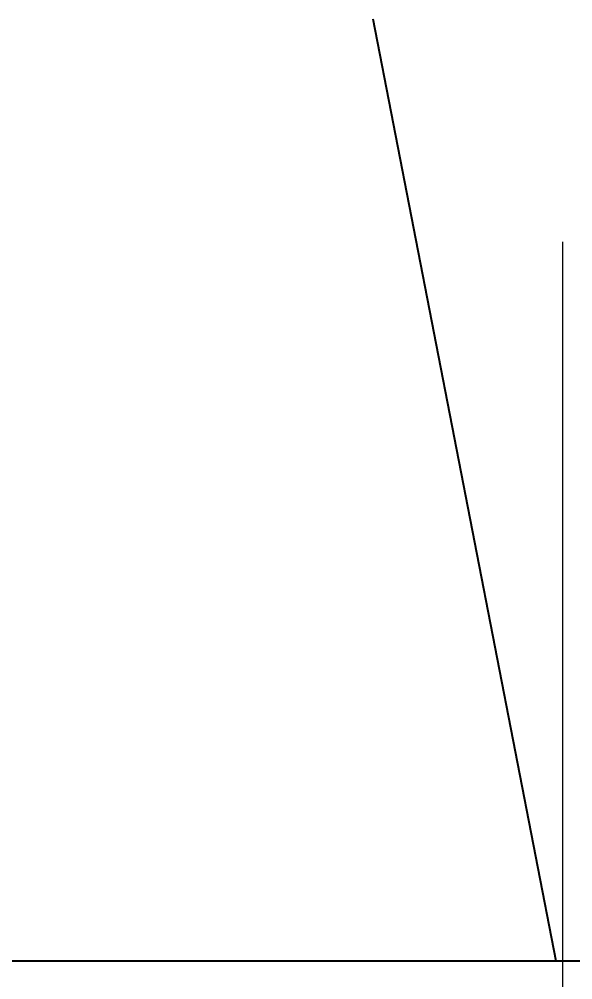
# Model space of a CAD drawing. Extents: x 0 to 790, y 0 to 579.
# Drawn here: x 510.71 to 520.66, y 254.75 to 272.01 of the extents above; entities that cross this region are included whole.
import ezdxf

# ---------------------------------------------------------------- set-up
doc = ezdxf.new("R2010")
doc.units = 0
doc.header["$LTSCALE"] = 10
doc.header["$MEASUREMENT"] = 0
doc.header["$PDMODE"] = 3
doc.header["$PDSIZE"] = -10
doc.layers.get('0').update_dxf_attribs({"linetype": 'CONTINUOUS'})
doc.layers.get('DEFPOINTS').update_dxf_attribs({"linetype": 'CONTINUOUS'})
doc.layers.add('1', color=7, linetype='CONTINUOUS')
doc.styles.add('Daelim Dimension', font='')
doc.styles.get('Daelim Dimension').set_extended_font_data('나눔고딕')
doc.dimstyles.new('DEFAULT', dxfattribs={"dimscale": 2, "dimtxt": 2, "dimasz": 2, "dimexe": 0, "dimexo": 2, "dimgap": 1, "dimtad": 1, "dimdec": 0, "dimzin": 9, "dimdsep": 46, "dimtxsty": 'Daelim Dimension', "dimcen": 0.5, "dimclrd": 5, "dimclre": 5, "dimclrt": 256, "dimadec": 1, "dimazin": 0, "dimtfac": 1, "dimtdec": 0, "dimtix": 1, "dimtmove": 0, "dimatfit": 3, "dimfxl": 1, "dimtolj": 1, "dimtzin": 1, "dimlwd": 9, "dimlwe": 9, "dimarcsym": 0})

# ---------------------------------------------------------------- blocks, each defined once
blk = doc.blocks.new('*D1')
at = {"color": 5, "lineweight": 9, "ltscale": 0.5, "transparency": 16777216}
for p, q in [((405.482, 337.029), (405.482, 221.805)), ((520.477, 268.008), (520.477, 221.805)), ((409.482, 221.805), (516.477, 221.805))]:
    blk.add_line(p, q, dxfattribs=at)
at = {"color": 5, "ltscale": 0.5, "transparency": 16777216}
for points in [[(409.482, 222.472), (409.482, 221.139), (405.482, 221.805)], [(516.477, 222.472), (516.477, 221.139), (520.477, 221.805)]]:
    blk.add_solid(points, dxfattribs=at)
at = {"layer": 'DEFPOINTS', "color": 0, "ltscale": 0.5, "transparency": 16777216}
for p in [(405.482, 341.029), (520.477, 272.008), (520.477, 221.805)]:
    blk.add_point(p, dxfattribs=at)
at = {"color": 7, "lineweight": -3, "ltscale": 0.5, "transparency": 16777216, "insert": (462.979, 229.192), "char_height": 10, "attachment_point": 5, "style": 'Daelim Dimension'}
blk.add_mtext('\\A1;115', dxfattribs=at)

msp = doc.modelspace()

# ---------------------------------------------------------------- linework, layer by layer
at = {"layer": '1', "color": 7, "linetype": 'Continuous', "lineweight": -3}
for p, q in [((520.365, 255.091), (517.077, 272.007)), ((498.417, 255.092), (540.677, 255.092))]:
    msp.add_line(p, q, dxfattribs=at)

# ---------------------------------------------------------------- dimensions: what is measured, and where the dimension line sits
at = {"color": 5, "lineweight": -3, "ltscale": 0.5}
dim = msp.add_linear_dim(base=(520.477, 221.805), p1=(405.482, 341.029), p2=(520.477, 272.008), dimstyle='DEFAULT', override={"dimtxt": 5, "dimclrd": 5, "dimclre": 5, "dimclrt": 7}, dxfattribs=at)
dim.commit()
dim.dimension.update_dxf_attribs({"geometry": '*D1', "text_midpoint": (462.979, 229.192)})

doc.saveas('drawing.dxf')
